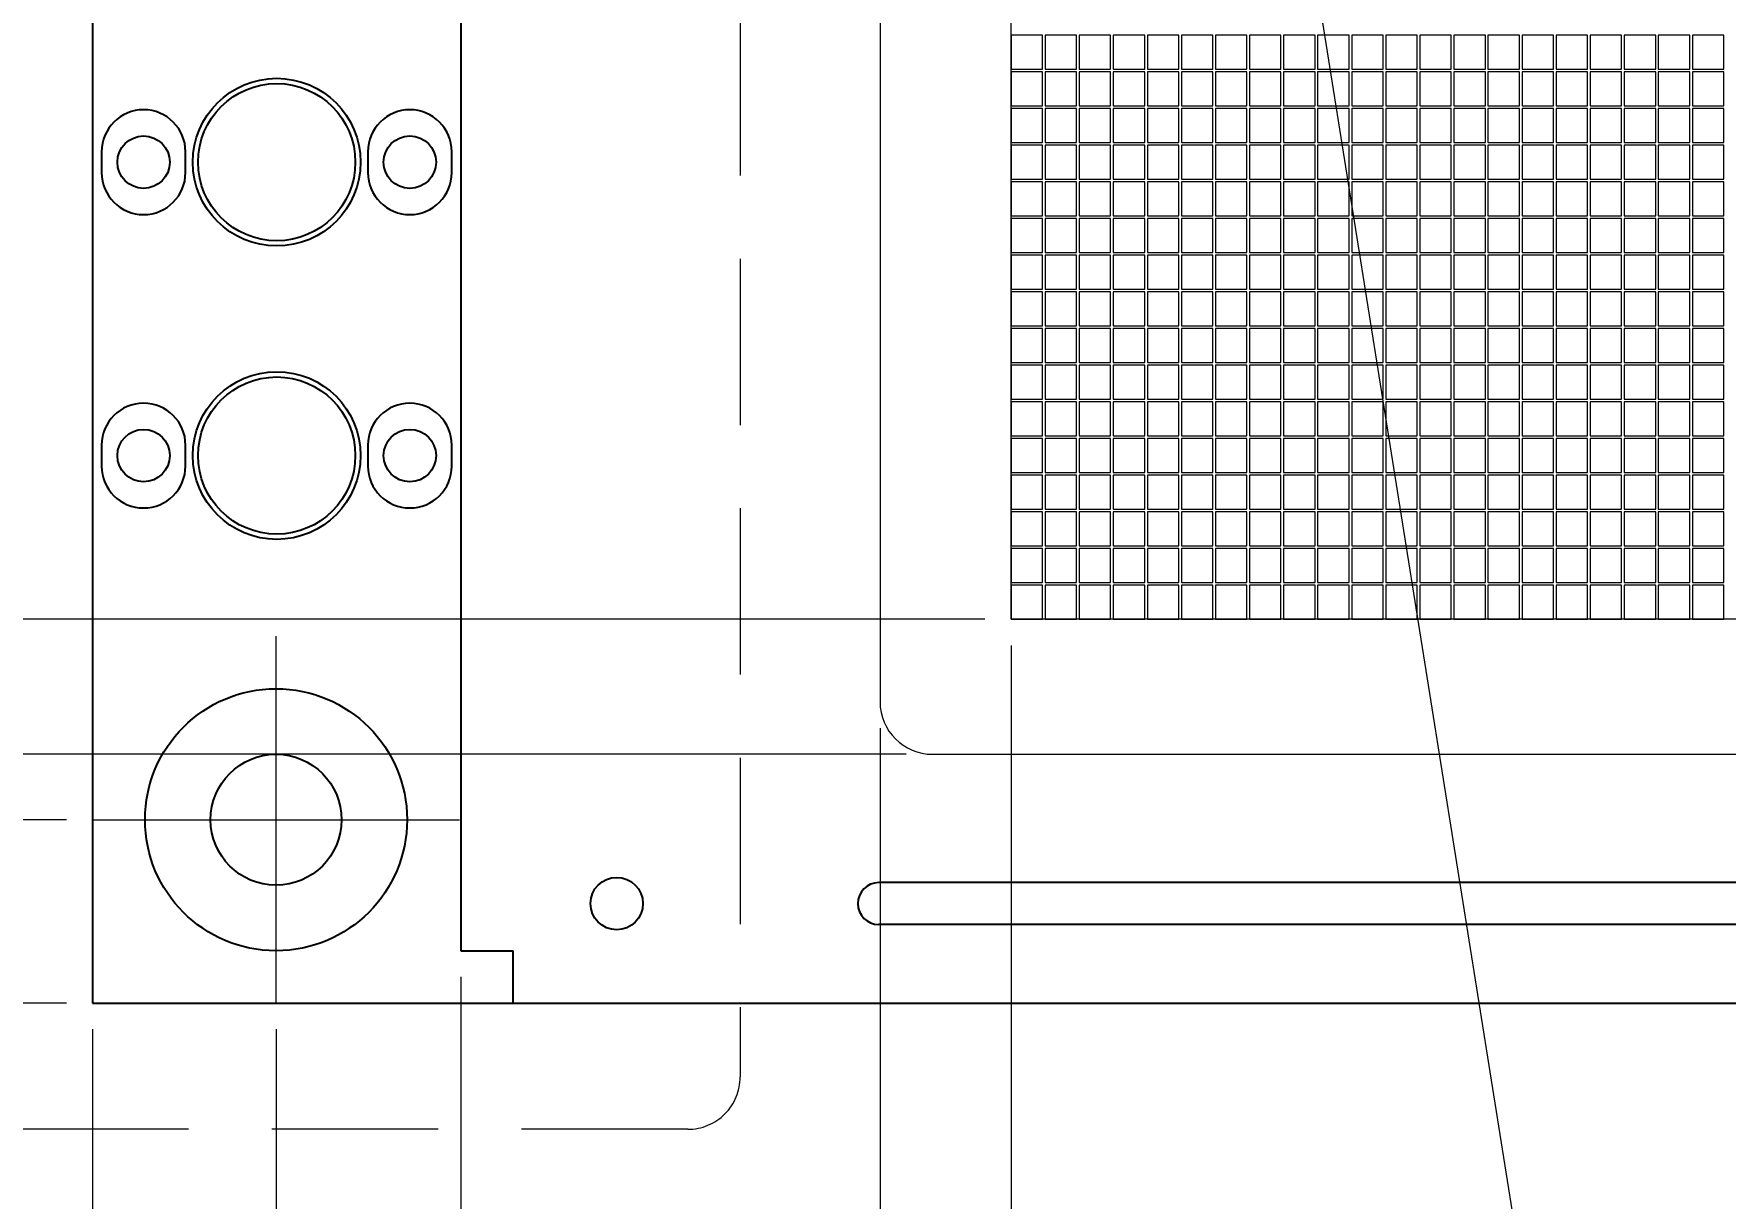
# Model space of a CAD drawing. Extents: x 365 to 1637, y -92 to 444.
# Drawn here: x 751.4 to 783.68, y 1.01 to 23.23 of the extents above; entities that cross this region are included whole.
import ezdxf

# ---------------------------------------------------------------- set-up
doc = ezdxf.new("R2010")
doc.units = 0
doc.linetypes.add('CENTER2', pattern=[28.575, 19.05, -3.175, 3.175, -3.175])
doc.linetypes.add('HIDDEN2', pattern=[4.7625, 3.175, -1.5875])
doc.layers.get('DEFPOINTS').update_dxf_attribs({"color": 252, "linetype": 'CONTINUOUS'})
for name, color, linetype, lineweight in [('-Dim_mm', 5, 'CONTINUOUS', 13), ('-Text', 7, 'CONTINUOUS', 9), ('AA Detail', 6, 'CONTINUOUS', 20), ('ACTIVE_AREA', 6, 'CONTINUOUS', 0), ('BEZEL', 7, 'CONTINUOUS', 18), ('CENTER', 1, 'CENTER2', 9), ('Detail Circle', 132, 'HIDDEN2', 20), ('VIEW_AREA', 44, 'CONTINUOUS', 20)]:
    doc.layers.add(name, color=color, linetype=linetype, lineweight=lineweight)
for name, color, linetype in [('BZL', 7, 'CONTINUOUS'), ('LED', 7, 'CONTINUOUS'), ('PCB', 94, 'CONTINUOUS')]:
    doc.layers.add(name, color=color, linetype=linetype)
doc.styles.add('STYLE1', font='arial.ttf')
doc.dimstyles.new('LO_mm', dxfattribs={"dimtxt": 2.6666, "dimasz": 3, "dimexe": 0.5, "dimexo": 0.5, "dimgap": 0.5, "dimtad": 1, "dimzin": 4, "dimdsep": 46, "dimtxsty": 'STYLE1', "dimcen": -2.5, "dimclrd": 256, "dimclre": 256, "dimclrt": 256, "dimadec": 0, "dimazin": 0, "dimtp": 0.5, "dimtm": 0.5, "dimtfac": 1, "dimtmove": 0, "dimatfit": 1, "dimfxl": 0, "dimtolj": 1, "dimtzin": 0, "dimlwd": -1, "dimlwe": -1, "dimarcsym": 0})

# ---------------------------------------------------------------- blocks, each defined once
blk = doc.blocks.new('*D102')
at = {"layer": '-Dim_mm', "transparency": 16777216}
for p, q in [((769.551, 34.407), (745.36, 34.407)), ((745.86, 31.407), (745.86, 15.057)), ((769.551, 12.057), (745.36, 12.057))]:
    blk.add_line(p, q, dxfattribs=at)
for points in [[(745.36, 31.407), (746.36, 31.407), (745.86, 34.407)], [(745.36, 15.057), (746.36, 15.057), (745.86, 12.057)]]:
    blk.add_solid(points, dxfattribs=at)
at = {"layer": 'DEFPOINTS', "color": 0, "transparency": 16777216}
for p in [(770.051, 34.407), (745.86, 12.057), (770.051, 12.057)]:
    blk.add_point(p, dxfattribs=at)
at = {"layer": '-Dim_mm', "transparency": 16777216, "insert": (743.997, 23.232), "char_height": 2.6666, "attachment_point": 5, "rotation": 90, "style": 'STYLE1'}
blk.add_mtext('\\A1;22.35 AA', dxfattribs=at)
blk = doc.blocks.new('*D103')
at = {"layer": '-Dim_mm', "transparency": 16777216}
for p, q in [((768.051, 36.982), (738.693, 36.982)), ((739.193, 33.982), (739.193, 12.482)), ((768.051, 9.482), (738.693, 9.482))]:
    blk.add_line(p, q, dxfattribs=at)
for points in [[(738.693, 33.982), (739.693, 33.982), (739.193, 36.982)], [(738.693, 12.482), (739.693, 12.482), (739.193, 9.482)]]:
    blk.add_solid(points, dxfattribs=at)
at = {"layer": 'DEFPOINTS', "color": 0, "transparency": 16777216}
for p in [(768.551, 36.982), (739.193, 9.482), (768.551, 9.482)]:
    blk.add_point(p, dxfattribs=at)
at = {"layer": '-Dim_mm', "transparency": 16777216, "insert": (737.332, 23.232), "char_height": 2.6666, "attachment_point": 5, "rotation": 90, "style": 'STYLE1'}
blk.add_mtext('\\A1;27.5 VA', dxfattribs=at)
blk = doc.blocks.new('va')
at = {"layer": 'VIEW_AREA'}
for p, q in [((452.829, 175.903), (452.829, 150.403)), ((453.829, 149.403), (534.779, 149.403))]:
    blk.add_line(p, q, dxfattribs=at)
blk.add_arc((453.829, 150.403), 1, 180, 270, dxfattribs=at)
blk = doc.blocks.new('bezel')
at = {"layer": 'BZL'}
for p, q in [((444.829, 180.653), (444.829, 145.653)), ((535.804, 146.953), (452.804, 146.953)), ((535.804, 146.153), (452.804, 146.153)), ((444.829, 145.653), (445.829, 145.653)), ((445.829, 144.653), (445.829, 145.653)), ((445.829, 144.653), (542.779, 144.653))]:
    blk.add_line(p, q, dxfattribs=at)
blk.add_circle((447.804, 146.553), 0.5, dxfattribs=at)
blk.add_arc((452.804, 146.553), 0.4, 90, 270, dxfattribs=at)
blk = doc.blocks.new('*D104')
at = {"layer": '-Dim_mm', "transparency": 16777216}
for p, q in [((752.026, 38.232), (732.027, 38.232)), ((732.527, 11.232), (732.527, 35.232)), ((752.026, 8.232), (732.027, 8.232))]:
    blk.add_line(p, q, dxfattribs=at)
for points in [[(732.027, 35.232), (733.027, 35.232), (732.527, 38.232)], [(732.027, 11.232), (733.027, 11.232), (732.527, 8.232)]]:
    blk.add_solid(points, dxfattribs=at)
at = {"layer": 'DEFPOINTS', "color": 0, "transparency": 16777216}
for p in [(732.527, 38.232), (752.526, 38.232), (752.526, 8.232)]:
    blk.add_point(p, dxfattribs=at)
at = {"layer": '-Dim_mm', "transparency": 16777216, "insert": (730.647, 23.232), "char_height": 2.6666, "attachment_point": 5, "rotation": 90, "style": 'STYLE1'}
blk.add_mtext('\\A1;30.0 PCB M.H.', dxfattribs=at)
blk = doc.blocks.new('*D105')
at = {"layer": '-Dim_mm', "transparency": 16777216}
for p, q in [((752.026, 41.732), (725.36, 41.732)), ((725.86, 38.732), (725.86, 7.732)), ((752.026, 4.732), (725.36, 4.732))]:
    blk.add_line(p, q, dxfattribs=at)
for points in [[(725.36, 38.732), (726.36, 38.732), (725.86, 41.732)], [(725.36, 7.732), (726.36, 7.732), (725.86, 4.732)]]:
    blk.add_solid(points, dxfattribs=at)
at = {"layer": 'DEFPOINTS', "color": 0, "transparency": 16777216}
for p in [(752.526, 41.732), (725.86, 4.732), (752.526, 4.732)]:
    blk.add_point(p, dxfattribs=at)
at = {"layer": '-Dim_mm', "transparency": 16777216, "insert": (723.611, 23.232), "char_height": 2.6666, "attachment_point": 5, "rotation": 90, "style": 'STYLE1'}
blk.add_mtext('\\A1;37.0 Overall (Bezel / PCB)', dxfattribs=at)
blk = doc.blocks.new('*D116')
at = {"layer": '-Dim_mm', "transparency": 16777216}
for p, q in [((752.526, 4.232), (752.526, -2.435)), ((756.026, 4.232), (756.026, -2.435)), ((749.526, -1.935), (740.653, -1.935)), ((756.026, -1.935), (752.526, -1.935)), ((759.026, -1.935), (762.026, -1.935))]:
    blk.add_line(p, q, dxfattribs=at)
for points in [[(749.526, -1.435), (749.526, -2.435), (752.526, -1.935)], [(759.026, -1.435), (759.026, -2.435), (756.026, -1.935)]]:
    blk.add_solid(points, dxfattribs=at)
at = {"layer": 'DEFPOINTS', "color": 0, "transparency": 16777216}
for p in [(752.526, 4.732), (756.026, 4.732), (752.526, -1.935)]:
    blk.add_point(p, dxfattribs=at)
at = {"layer": '-Dim_mm', "transparency": 16777216, "insert": (743.59, -0.073), "char_height": 2.6666, "attachment_point": 5, "style": 'STYLE1'}
blk.add_mtext('\\A1;3.5', dxfattribs=at)
blk = doc.blocks.new('*D117')
at = {"layer": '-Dim_mm', "transparency": 16777216}
for p, q in [((759.551, 5.232), (759.551, -9.102)), ((752.526, 4.232), (752.526, -9.102)), ((756.551, -8.602), (755.526, -8.602))]:
    blk.add_line(p, q, dxfattribs=at)
for points in [[(755.526, -8.102), (755.526, -9.102), (752.526, -8.602)], [(756.551, -8.102), (756.551, -9.102), (759.551, -8.602)]]:
    blk.add_solid(points, dxfattribs=at)
at = {"layer": 'DEFPOINTS', "color": 0, "transparency": 16777216}
for p in [(759.551, 5.732), (752.526, 4.732), (752.526, -8.602)]:
    blk.add_point(p, dxfattribs=at)
at = {"layer": '-Dim_mm', "transparency": 16777216, "insert": (756.039, -6.74), "char_height": 2.6666, "attachment_point": 5, "style": 'STYLE1'}
blk.add_mtext('\\A1;7.0', dxfattribs=at)
blk = doc.blocks.new('*D118')
at = {"layer": '-Dim_mm', "transparency": 16777216}
for p, q in [((767.551, 9.982), (767.551, -15.768)), ((752.526, 4.232), (752.526, -15.768)), ((749.526, -15.268), (737.82, -15.268)), ((767.551, -15.268), (752.526, -15.268)), ((770.551, -15.268), (773.551, -15.268))]:
    blk.add_line(p, q, dxfattribs=at)
for points in [[(749.526, -14.768), (749.526, -15.768), (752.526, -15.268)], [(770.551, -14.768), (770.551, -15.768), (767.551, -15.268)]]:
    blk.add_solid(points, dxfattribs=at)
at = {"layer": 'DEFPOINTS', "color": 0, "transparency": 16777216}
for p in [(767.551, 10.482), (752.526, 4.732), (752.526, -15.268)]:
    blk.add_point(p, dxfattribs=at)
at = {"layer": '-Dim_mm', "transparency": 16777216, "insert": (741.653, -13.407), "char_height": 2.6666, "attachment_point": 5, "style": 'STYLE1'}
blk.add_mtext('\\A1;15.0', dxfattribs=at)
blk = doc.blocks.new('*D119')
at = {"layer": '-Dim_mm', "transparency": 16777216}
for p, q in [((770.051, 11.557), (770.051, -22.435)), ((752.526, 4.232), (752.526, -22.435)), ((749.526, -21.935), (737.805, -21.935)), ((770.051, -21.935), (752.526, -21.935)), ((773.051, -21.935), (776.051, -21.935))]:
    blk.add_line(p, q, dxfattribs=at)
for points in [[(749.526, -21.435), (749.526, -22.435), (752.526, -21.935)], [(773.051, -21.435), (773.051, -22.435), (770.051, -21.935)]]:
    blk.add_solid(points, dxfattribs=at)
at = {"layer": 'DEFPOINTS', "color": 0, "transparency": 16777216}
for p in [(770.051, 12.057), (752.526, 4.732), (752.526, -21.935)]:
    blk.add_point(p, dxfattribs=at)
at = {"layer": '-Dim_mm', "transparency": 16777216, "insert": (741.653, -20.073), "char_height": 2.6666, "attachment_point": 5, "style": 'STYLE1'}
blk.add_mtext('\\A1;17.5', dxfattribs=at)

msp = doc.modelspace()

# ---------------------------------------------------------------- linework, layer by layer
at = {"layer": 'AA Detail'}
msp.add_lwpolyline([(770.051, 34.407), (848.001, 34.407), (848.001, 12.057), (770.051, 12.057)], close=True, dxfattribs=at)
at = {"layer": 'ACTIVE_AREA'}
for points in [[(770.651, 23.207), (770.051, 23.207), (770.051, 22.557), (770.651, 22.557)], [(771.301, 23.207), (770.701, 23.207), (770.701, 22.557), (771.301, 22.557)], [(771.951, 23.207), (771.351, 23.207), (771.351, 22.557), (771.951, 22.557)], [(772.601, 23.207), (772.001, 23.207), (772.001, 22.557), (772.601, 22.557)], [(773.251, 23.207), (772.651, 23.207), (772.651, 22.557), (773.251, 22.557)], [(773.901, 23.207), (773.301, 23.207), (773.301, 22.557), (773.901, 22.557)], [(774.551, 23.207), (773.951, 23.207), (773.951, 22.557), (774.551, 22.557)], [(775.201, 23.207), (774.601, 23.207), (774.601, 22.557), (775.201, 22.557)], [(775.851, 23.207), (775.251, 23.207), (775.251, 22.557), (775.851, 22.557)], [(776.501, 23.207), (775.901, 23.207), (775.901, 22.557), (776.501, 22.557)], [(777.151, 23.207), (776.551, 23.207), (776.551, 22.557), (777.151, 22.557)], [(777.801, 23.207), (777.201, 23.207), (777.201, 22.557), (777.801, 22.557)], [(778.451, 23.207), (777.851, 23.207), (777.851, 22.557), (778.451, 22.557)], [(779.101, 23.207), (778.501, 23.207), (778.501, 22.557), (779.101, 22.557)], [(779.751, 23.207), (779.151, 23.207), (779.151, 22.557), (779.751, 22.557)], [(780.401, 23.207), (779.801, 23.207), (779.801, 22.557), (780.401, 22.557)], [(781.051, 23.207), (780.451, 23.207), (780.451, 22.557), (781.051, 22.557)], [(781.701, 23.207), (781.101, 23.207), (781.101, 22.557), (781.701, 22.557)], [(782.351, 23.207), (781.751, 23.207), (781.751, 22.557), (782.351, 22.557)], [(783.001, 23.207), (782.401, 23.207), (782.401, 22.557), (783.001, 22.557)], [(783.651, 23.207), (783.051, 23.207), (783.051, 22.557), (783.651, 22.557)], [(770.651, 22.507), (770.051, 22.507), (770.051, 21.857), (770.651, 21.857)], [(771.301, 22.507), (770.701, 22.507), (770.701, 21.857), (771.301, 21.857)], [(771.951, 22.507), (771.351, 22.507), (771.351, 21.857), (771.951, 21.857)], [(772.601, 22.507), (772.001, 22.507), (772.001, 21.857), (772.601, 21.857)], [(773.251, 22.507), (772.651, 22.507), (772.651, 21.857), (773.251, 21.857)], [(773.901, 22.507), (773.301, 22.507), (773.301, 21.857), (773.901, 21.857)], [(774.551, 22.507), (773.951, 22.507), (773.951, 21.857), (774.551, 21.857)], [(775.201, 22.507), (774.601, 22.507), (774.601, 21.857), (775.201, 21.857)], [(775.851, 22.507), (775.251, 22.507), (775.251, 21.857), (775.851, 21.857)], [(776.501, 22.507), (775.901, 22.507), (775.901, 21.857), (776.501, 21.857)], [(777.151, 22.507), (776.551, 22.507), (776.551, 21.857), (777.151, 21.857)], [(777.801, 22.507), (777.201, 22.507), (777.201, 21.857), (777.801, 21.857)], [(778.451, 22.507), (777.851, 22.507), (777.851, 21.857), (778.451, 21.857)], [(779.101, 22.507), (778.501, 22.507), (778.501, 21.857), (779.101, 21.857)], [(779.751, 22.507), (779.151, 22.507), (779.151, 21.857), (779.751, 21.857)], [(780.401, 22.507), (779.801, 22.507), (779.801, 21.857), (780.401, 21.857)], [(781.051, 22.507), (780.451, 22.507), (780.451, 21.857), (781.051, 21.857)], [(781.701, 22.507), (781.101, 22.507), (781.101, 21.857), (781.701, 21.857)], [(782.351, 22.507), (781.751, 22.507), (781.751, 21.857), (782.351, 21.857)], [(783.001, 22.507), (782.401, 22.507), (782.401, 21.857), (783.001, 21.857)], [(783.651, 22.507), (783.051, 22.507), (783.051, 21.857), (783.651, 21.857)], [(770.651, 21.807), (770.051, 21.807), (770.051, 21.157), (770.651, 21.157)], [(771.301, 21.807), (770.701, 21.807), (770.701, 21.157), (771.301, 21.157)], [(771.951, 21.807), (771.351, 21.807), (771.351, 21.157), (771.951, 21.157)], [(772.601, 21.807), (772.001, 21.807), (772.001, 21.157), (772.601, 21.157)], [(773.251, 21.807), (772.651, 21.807), (772.651, 21.157), (773.251, 21.157)], [(773.901, 21.807), (773.301, 21.807), (773.301, 21.157), (773.901, 21.157)], [(774.551, 21.807), (773.951, 21.807), (773.951, 21.157), (774.551, 21.157)], [(775.201, 21.807), (774.601, 21.807), (774.601, 21.157), (775.201, 21.157)], [(775.851, 21.807), (775.251, 21.807), (775.251, 21.157), (775.851, 21.157)], [(776.501, 21.807), (775.901, 21.807), (775.901, 21.157), (776.501, 21.157)], [(777.151, 21.807), (776.551, 21.807), (776.551, 21.157), (777.151, 21.157)], [(777.801, 21.807), (777.201, 21.807), (777.201, 21.157), (777.801, 21.157)], [(778.451, 21.807), (777.851, 21.807), (777.851, 21.157), (778.451, 21.157)], [(779.101, 21.807), (778.501, 21.807), (778.501, 21.157), (779.101, 21.157)], [(779.751, 21.807), (779.151, 21.807), (779.151, 21.157), (779.751, 21.157)], [(780.401, 21.807), (779.801, 21.807), (779.801, 21.157), (780.401, 21.157)], [(781.051, 21.807), (780.451, 21.807), (780.451, 21.157), (781.051, 21.157)], [(781.701, 21.807), (781.101, 21.807), (781.101, 21.157), (781.701, 21.157)], [(782.351, 21.807), (781.751, 21.807), (781.751, 21.157), (782.351, 21.157)], [(783.001, 21.807), (782.401, 21.807), (782.401, 21.157), (783.001, 21.157)], [(783.651, 21.807), (783.051, 21.807), (783.051, 21.157), (783.651, 21.157)], [(770.651, 21.107), (770.051, 21.107), (770.051, 20.457), (770.651, 20.457)], [(771.301, 21.107), (770.701, 21.107), (770.701, 20.457), (771.301, 20.457)], [(771.951, 21.107), (771.351, 21.107), (771.351, 20.457), (771.951, 20.457)], [(772.601, 21.107), (772.001, 21.107), (772.001, 20.457), (772.601, 20.457)], [(773.251, 21.107), (772.651, 21.107), (772.651, 20.457), (773.251, 20.457)], [(773.901, 21.107), (773.301, 21.107), (773.301, 20.457), (773.901, 20.457)], [(774.551, 21.107), (773.951, 21.107), (773.951, 20.457), (774.551, 20.457)], [(775.201, 21.107), (774.601, 21.107), (774.601, 20.457), (775.201, 20.457)], [(775.851, 21.107), (775.251, 21.107), (775.251, 20.457), (775.851, 20.457)], [(776.501, 21.107), (775.901, 21.107), (775.901, 20.457), (776.501, 20.457)], [(777.151, 21.107), (776.551, 21.107), (776.551, 20.457), (777.151, 20.457)], [(777.801, 21.107), (777.201, 21.107), (777.201, 20.457), (777.801, 20.457)], [(778.451, 21.107), (777.851, 21.107), (777.851, 20.457), (778.451, 20.457)], [(779.101, 21.107), (778.501, 21.107), (778.501, 20.457), (779.101, 20.457)], [(779.751, 21.107), (779.151, 21.107), (779.151, 20.457), (779.751, 20.457)], [(780.401, 21.107), (779.801, 21.107), (779.801, 20.457), (780.401, 20.457)], [(781.051, 21.107), (780.451, 21.107), (780.451, 20.457), (781.051, 20.457)], [(781.701, 21.107), (781.101, 21.107), (781.101, 20.457), (781.701, 20.457)], [(782.351, 21.107), (781.751, 21.107), (781.751, 20.457), (782.351, 20.457)], [(783.001, 21.107), (782.401, 21.107), (782.401, 20.457), (783.001, 20.457)], [(783.651, 21.107), (783.051, 21.107), (783.051, 20.457), (783.651, 20.457)], [(770.651, 20.407), (770.051, 20.407), (770.051, 19.757), (770.651, 19.757)], [(771.301, 20.407), (770.701, 20.407), (770.701, 19.757), (771.301, 19.757)], [(771.951, 20.407), (771.351, 20.407), (771.351, 19.757), (771.951, 19.757)], [(772.601, 20.407), (772.001, 20.407), (772.001, 19.757), (772.601, 19.757)], [(773.251, 20.407), (772.651, 20.407), (772.651, 19.757), (773.251, 19.757)], [(773.901, 20.407), (773.301, 20.407), (773.301, 19.757), (773.901, 19.757)], [(774.551, 20.407), (773.951, 20.407), (773.951, 19.757), (774.551, 19.757)], [(775.201, 20.407), (774.601, 20.407), (774.601, 19.757), (775.201, 19.757)], [(775.851, 20.407), (775.251, 20.407), (775.251, 19.757), (775.851, 19.757)], [(776.501, 20.407), (775.901, 20.407), (775.901, 19.757), (776.501, 19.757)], [(777.151, 20.407), (776.551, 20.407), (776.551, 19.757), (777.151, 19.757)], [(777.801, 20.407), (777.201, 20.407), (777.201, 19.757), (777.801, 19.757)], [(778.451, 20.407), (777.851, 20.407), (777.851, 19.757), (778.451, 19.757)], [(779.101, 20.407), (778.501, 20.407), (778.501, 19.757), (779.101, 19.757)], [(779.751, 20.407), (779.151, 20.407), (779.151, 19.757), (779.751, 19.757)], [(780.401, 20.407), (779.801, 20.407), (779.801, 19.757), (780.401, 19.757)], [(781.051, 20.407), (780.451, 20.407), (780.451, 19.757), (781.051, 19.757)], [(781.701, 20.407), (781.101, 20.407), (781.101, 19.757), (781.701, 19.757)], [(782.351, 20.407), (781.751, 20.407), (781.751, 19.757), (782.351, 19.757)], [(783.001, 20.407), (782.401, 20.407), (782.401, 19.757), (783.001, 19.757)], [(783.651, 20.407), (783.051, 20.407), (783.051, 19.757), (783.651, 19.757)], [(770.651, 19.707), (770.051, 19.707), (770.051, 19.057), (770.651, 19.057)], [(771.301, 19.707), (770.701, 19.707), (770.701, 19.057), (771.301, 19.057)], [(771.951, 19.707), (771.351, 19.707), (771.351, 19.057), (771.951, 19.057)], [(772.601, 19.707), (772.001, 19.707), (772.001, 19.057), (772.601, 19.057)], [(773.251, 19.707), (772.651, 19.707), (772.651, 19.057), (773.251, 19.057)], [(773.901, 19.707), (773.301, 19.707), (773.301, 19.057), (773.901, 19.057)], [(774.551, 19.707), (773.951, 19.707), (773.951, 19.057), (774.551, 19.057)], [(775.201, 19.707), (774.601, 19.707), (774.601, 19.057), (775.201, 19.057)], [(775.851, 19.707), (775.251, 19.707), (775.251, 19.057), (775.851, 19.057)], [(776.501, 19.707), (775.901, 19.707), (775.901, 19.057), (776.501, 19.057)], [(777.151, 19.707), (776.551, 19.707), (776.551, 19.057), (777.151, 19.057)], [(777.801, 19.707), (777.201, 19.707), (777.201, 19.057), (777.801, 19.057)], [(778.451, 19.707), (777.851, 19.707), (777.851, 19.057), (778.451, 19.057)], [(779.101, 19.707), (778.501, 19.707), (778.501, 19.057), (779.101, 19.057)], [(779.751, 19.707), (779.151, 19.707), (779.151, 19.057), (779.751, 19.057)], [(780.401, 19.707), (779.801, 19.707), (779.801, 19.057), (780.401, 19.057)], [(781.051, 19.707), (780.451, 19.707), (780.451, 19.057), (781.051, 19.057)], [(781.701, 19.707), (781.101, 19.707), (781.101, 19.057), (781.701, 19.057)], [(782.351, 19.707), (781.751, 19.707), (781.751, 19.057), (782.351, 19.057)], [(783.001, 19.707), (782.401, 19.707), (782.401, 19.057), (783.001, 19.057)], [(783.651, 19.707), (783.051, 19.707), (783.051, 19.057), (783.651, 19.057)], [(770.651, 19.007), (770.051, 19.007), (770.051, 18.357), (770.651, 18.357)], [(771.301, 19.007), (770.701, 19.007), (770.701, 18.357), (771.301, 18.357)], [(771.951, 19.007), (771.351, 19.007), (771.351, 18.357), (771.951, 18.357)], [(772.601, 19.007), (772.001, 19.007), (772.001, 18.357), (772.601, 18.357)], [(773.251, 19.007), (772.651, 19.007), (772.651, 18.357), (773.251, 18.357)], [(773.901, 19.007), (773.301, 19.007), (773.301, 18.357), (773.901, 18.357)], [(774.551, 19.007), (773.951, 19.007), (773.951, 18.357), (774.551, 18.357)], [(775.201, 19.007), (774.601, 19.007), (774.601, 18.357), (775.201, 18.357)], [(775.851, 19.007), (775.251, 19.007), (775.251, 18.357), (775.851, 18.357)], [(776.501, 19.007), (775.901, 19.007), (775.901, 18.357), (776.501, 18.357)], [(777.151, 19.007), (776.551, 19.007), (776.551, 18.357), (777.151, 18.357)], [(777.801, 19.007), (777.201, 19.007), (777.201, 18.357), (777.801, 18.357)], [(778.451, 19.007), (777.851, 19.007), (777.851, 18.357), (778.451, 18.357)], [(779.101, 19.007), (778.501, 19.007), (778.501, 18.357), (779.101, 18.357)], [(779.751, 19.007), (779.151, 19.007), (779.151, 18.357), (779.751, 18.357)], [(780.401, 19.007), (779.801, 19.007), (779.801, 18.357), (780.401, 18.357)], [(781.051, 19.007), (780.451, 19.007), (780.451, 18.357), (781.051, 18.357)], [(781.701, 19.007), (781.101, 19.007), (781.101, 18.357), (781.701, 18.357)], [(782.351, 19.007), (781.751, 19.007), (781.751, 18.357), (782.351, 18.357)], [(783.001, 19.007), (782.401, 19.007), (782.401, 18.357), (783.001, 18.357)], [(783.651, 19.007), (783.051, 19.007), (783.051, 18.357), (783.651, 18.357)], [(770.651, 18.307), (770.051, 18.307), (770.051, 17.657), (770.651, 17.657)], [(771.301, 18.307), (770.701, 18.307), (770.701, 17.657), (771.301, 17.657)], [(771.951, 18.307), (771.351, 18.307), (771.351, 17.657), (771.951, 17.657)], [(772.601, 18.307), (772.001, 18.307), (772.001, 17.657), (772.601, 17.657)], [(773.251, 18.307), (772.651, 18.307), (772.651, 17.657), (773.251, 17.657)], [(773.901, 18.307), (773.301, 18.307), (773.301, 17.657), (773.901, 17.657)], [(774.551, 18.307), (773.951, 18.307), (773.951, 17.657), (774.551, 17.657)], [(775.201, 18.307), (774.601, 18.307), (774.601, 17.657), (775.201, 17.657)], [(775.851, 18.307), (775.251, 18.307), (775.251, 17.657), (775.851, 17.657)], [(776.501, 18.307), (775.901, 18.307), (775.901, 17.657), (776.501, 17.657)], [(777.151, 18.307), (776.551, 18.307), (776.551, 17.657), (777.151, 17.657)], [(777.801, 18.307), (777.201, 18.307), (777.201, 17.657), (777.801, 17.657)], [(778.451, 18.307), (777.851, 18.307), (777.851, 17.657), (778.451, 17.657)], [(779.101, 18.307), (778.501, 18.307), (778.501, 17.657), (779.101, 17.657)], [(779.751, 18.307), (779.151, 18.307), (779.151, 17.657), (779.751, 17.657)], [(780.401, 18.307), (779.801, 18.307), (779.801, 17.657), (780.401, 17.657)], [(781.051, 18.307), (780.451, 18.307), (780.451, 17.657), (781.051, 17.657)], [(781.701, 18.307), (781.101, 18.307), (781.101, 17.657), (781.701, 17.657)], [(782.351, 18.307), (781.751, 18.307), (781.751, 17.657), (782.351, 17.657)], [(783.001, 18.307), (782.401, 18.307), (782.401, 17.657), (783.001, 17.657)], [(783.651, 18.307), (783.051, 18.307), (783.051, 17.657), (783.651, 17.657)], [(770.651, 17.607), (770.051, 17.607), (770.051, 16.957), (770.651, 16.957)], [(771.301, 17.607), (770.701, 17.607), (770.701, 16.957), (771.301, 16.957)], [(771.951, 17.607), (771.351, 17.607), (771.351, 16.957), (771.951, 16.957)], [(772.601, 17.607), (772.001, 17.607), (772.001, 16.957), (772.601, 16.957)], [(773.251, 17.607), (772.651, 17.607), (772.651, 16.957), (773.251, 16.957)], [(773.901, 17.607), (773.301, 17.607), (773.301, 16.957), (773.901, 16.957)], [(774.551, 17.607), (773.951, 17.607), (773.951, 16.957), (774.551, 16.957)], [(775.201, 17.607), (774.601, 17.607), (774.601, 16.957), (775.201, 16.957)], [(775.851, 17.607), (775.251, 17.607), (775.251, 16.957), (775.851, 16.957)], [(776.501, 17.607), (775.901, 17.607), (775.901, 16.957), (776.501, 16.957)], [(777.151, 17.607), (776.551, 17.607), (776.551, 16.957), (777.151, 16.957)], [(777.801, 17.607), (777.201, 17.607), (777.201, 16.957), (777.801, 16.957)], [(778.451, 17.607), (777.851, 17.607), (777.851, 16.957), (778.451, 16.957)], [(779.101, 17.607), (778.501, 17.607), (778.501, 16.957), (779.101, 16.957)], [(779.751, 17.607), (779.151, 17.607), (779.151, 16.957), (779.751, 16.957)], [(780.401, 17.607), (779.801, 17.607), (779.801, 16.957), (780.401, 16.957)], [(781.051, 17.607), (780.451, 17.607), (780.451, 16.957), (781.051, 16.957)], [(781.701, 17.607), (781.101, 17.607), (781.101, 16.957), (781.701, 16.957)], [(782.351, 17.607), (781.751, 17.607), (781.751, 16.957), (782.351, 16.957)], [(783.001, 17.607), (782.401, 17.607), (782.401, 16.957), (783.001, 16.957)], [(783.651, 17.607), (783.051, 17.607), (783.051, 16.957), (783.651, 16.957)], [(770.651, 16.907), (770.051, 16.907), (770.051, 16.257), (770.651, 16.257)], [(771.301, 16.907), (770.701, 16.907), (770.701, 16.257), (771.301, 16.257)], [(771.951, 16.907), (771.351, 16.907), (771.351, 16.257), (771.951, 16.257)], [(772.601, 16.907), (772.001, 16.907), (772.001, 16.257), (772.601, 16.257)], [(773.251, 16.907), (772.651, 16.907), (772.651, 16.257), (773.251, 16.257)], [(773.901, 16.907), (773.301, 16.907), (773.301, 16.257), (773.901, 16.257)], [(774.551, 16.907), (773.951, 16.907), (773.951, 16.257), (774.551, 16.257)], [(775.201, 16.907), (774.601, 16.907), (774.601, 16.257), (775.201, 16.257)], [(775.851, 16.907), (775.251, 16.907), (775.251, 16.257), (775.851, 16.257)], [(776.501, 16.907), (775.901, 16.907), (775.901, 16.257), (776.501, 16.257)], [(777.151, 16.907), (776.551, 16.907), (776.551, 16.257), (777.151, 16.257)], [(777.801, 16.907), (777.201, 16.907), (777.201, 16.257), (777.801, 16.257)], [(778.451, 16.907), (777.851, 16.907), (777.851, 16.257), (778.451, 16.257)], [(779.101, 16.907), (778.501, 16.907), (778.501, 16.257), (779.101, 16.257)], [(779.751, 16.907), (779.151, 16.907), (779.151, 16.257), (779.751, 16.257)], [(780.401, 16.907), (779.801, 16.907), (779.801, 16.257), (780.401, 16.257)], [(781.051, 16.907), (780.451, 16.907), (780.451, 16.257), (781.051, 16.257)], [(781.701, 16.907), (781.101, 16.907), (781.101, 16.257), (781.701, 16.257)], [(782.351, 16.907), (781.751, 16.907), (781.751, 16.257), (782.351, 16.257)], [(783.001, 16.907), (782.401, 16.907), (782.401, 16.257), (783.001, 16.257)], [(783.651, 16.907), (783.051, 16.907), (783.051, 16.257), (783.651, 16.257)], [(770.651, 16.207), (770.051, 16.207), (770.051, 15.557), (770.651, 15.557)], [(771.301, 16.207), (770.701, 16.207), (770.701, 15.557), (771.301, 15.557)], [(771.951, 16.207), (771.351, 16.207), (771.351, 15.557), (771.951, 15.557)], [(772.601, 16.207), (772.001, 16.207), (772.001, 15.557), (772.601, 15.557)], [(773.251, 16.207), (772.651, 16.207), (772.651, 15.557), (773.251, 15.557)], [(773.901, 16.207), (773.301, 16.207), (773.301, 15.557), (773.901, 15.557)], [(774.551, 16.207), (773.951, 16.207), (773.951, 15.557), (774.551, 15.557)], [(775.201, 16.207), (774.601, 16.207), (774.601, 15.557), (775.201, 15.557)], [(775.851, 16.207), (775.251, 16.207), (775.251, 15.557), (775.851, 15.557)], [(776.501, 16.207), (775.901, 16.207), (775.901, 15.557), (776.501, 15.557)], [(777.151, 16.207), (776.551, 16.207), (776.551, 15.557), (777.151, 15.557)], [(777.801, 16.207), (777.201, 16.207), (777.201, 15.557), (777.801, 15.557)], [(778.451, 16.207), (777.851, 16.207), (777.851, 15.557), (778.451, 15.557)], [(779.101, 16.207), (778.501, 16.207), (778.501, 15.557), (779.101, 15.557)], [(779.751, 16.207), (779.151, 16.207), (779.151, 15.557), (779.751, 15.557)], [(780.401, 16.207), (779.801, 16.207), (779.801, 15.557), (780.401, 15.557)], [(781.051, 16.207), (780.451, 16.207), (780.451, 15.557), (781.051, 15.557)], [(781.701, 16.207), (781.101, 16.207), (781.101, 15.557), (781.701, 15.557)], [(782.351, 16.207), (781.751, 16.207), (781.751, 15.557), (782.351, 15.557)], [(783.001, 16.207), (782.401, 16.207), (782.401, 15.557), (783.001, 15.557)], [(783.651, 16.207), (783.051, 16.207), (783.051, 15.557), (783.651, 15.557)], [(770.651, 15.507), (770.051, 15.507), (770.051, 14.857), (770.651, 14.857)], [(771.301, 15.507), (770.701, 15.507), (770.701, 14.857), (771.301, 14.857)], [(771.951, 15.507), (771.351, 15.507), (771.351, 14.857), (771.951, 14.857)], [(772.601, 15.507), (772.001, 15.507), (772.001, 14.857), (772.601, 14.857)], [(773.251, 15.507), (772.651, 15.507), (772.651, 14.857), (773.251, 14.857)], [(773.901, 15.507), (773.301, 15.507), (773.301, 14.857), (773.901, 14.857)], [(774.551, 15.507), (773.951, 15.507), (773.951, 14.857), (774.551, 14.857)], [(775.201, 15.507), (774.601, 15.507), (774.601, 14.857), (775.201, 14.857)], [(775.851, 15.507), (775.251, 15.507), (775.251, 14.857), (775.851, 14.857)], [(776.501, 15.507), (775.901, 15.507), (775.901, 14.857), (776.501, 14.857)], [(777.151, 15.507), (776.551, 15.507), (776.551, 14.857), (777.151, 14.857)], [(777.801, 15.507), (777.201, 15.507), (777.201, 14.857), (777.801, 14.857)], [(778.451, 15.507), (777.851, 15.507), (777.851, 14.857), (778.451, 14.857)], [(779.101, 15.507), (778.501, 15.507), (778.501, 14.857), (779.101, 14.857)], [(779.751, 15.507), (779.151, 15.507), (779.151, 14.857), (779.751, 14.857)], [(780.401, 15.507), (779.801, 15.507), (779.801, 14.857), (780.401, 14.857)], [(781.051, 15.507), (780.451, 15.507), (780.451, 14.857), (781.051, 14.857)], [(781.701, 15.507), (781.101, 15.507), (781.101, 14.857), (781.701, 14.857)], [(782.351, 15.507), (781.751, 15.507), (781.751, 14.857), (782.351, 14.857)], [(783.001, 15.507), (782.401, 15.507), (782.401, 14.857), (783.001, 14.857)], [(783.651, 15.507), (783.051, 15.507), (783.051, 14.857), (783.651, 14.857)], [(770.651, 14.807), (770.051, 14.807), (770.051, 14.157), (770.651, 14.157)], [(771.301, 14.807), (770.701, 14.807), (770.701, 14.157), (771.301, 14.157)], [(771.951, 14.807), (771.351, 14.807), (771.351, 14.157), (771.951, 14.157)], [(772.601, 14.807), (772.001, 14.807), (772.001, 14.157), (772.601, 14.157)], [(773.251, 14.807), (772.651, 14.807), (772.651, 14.157), (773.251, 14.157)], [(773.901, 14.807), (773.301, 14.807), (773.301, 14.157), (773.901, 14.157)], [(774.551, 14.807), (773.951, 14.807), (773.951, 14.157), (774.551, 14.157)], [(775.201, 14.807), (774.601, 14.807), (774.601, 14.157), (775.201, 14.157)], [(775.851, 14.807), (775.251, 14.807), (775.251, 14.157), (775.851, 14.157)], [(776.501, 14.807), (775.901, 14.807), (775.901, 14.157), (776.501, 14.157)], [(777.151, 14.807), (776.551, 14.807), (776.551, 14.157), (777.151, 14.157)], [(777.801, 14.807), (777.201, 14.807), (777.201, 14.157), (777.801, 14.157)], [(778.451, 14.807), (777.851, 14.807), (777.851, 14.157), (778.451, 14.157)], [(779.101, 14.807), (778.501, 14.807), (778.501, 14.157), (779.101, 14.157)], [(779.751, 14.807), (779.151, 14.807), (779.151, 14.157), (779.751, 14.157)], [(780.401, 14.807), (779.801, 14.807), (779.801, 14.157), (780.401, 14.157)], [(781.051, 14.807), (780.451, 14.807), (780.451, 14.157), (781.051, 14.157)], [(781.701, 14.807), (781.101, 14.807), (781.101, 14.157), (781.701, 14.157)], [(782.351, 14.807), (781.751, 14.807), (781.751, 14.157), (782.351, 14.157)], [(783.001, 14.807), (782.401, 14.807), (782.401, 14.157), (783.001, 14.157)], [(783.651, 14.807), (783.051, 14.807), (783.051, 14.157), (783.651, 14.157)], [(770.651, 14.107), (770.051, 14.107), (770.051, 13.457), (770.651, 13.457)], [(771.301, 14.107), (770.701, 14.107), (770.701, 13.457), (771.301, 13.457)], [(771.951, 14.107), (771.351, 14.107), (771.351, 13.457), (771.951, 13.457)], [(772.601, 14.107), (772.001, 14.107), (772.001, 13.457), (772.601, 13.457)], [(773.251, 14.107), (772.651, 14.107), (772.651, 13.457), (773.251, 13.457)], [(773.901, 14.107), (773.301, 14.107), (773.301, 13.457), (773.901, 13.457)], [(774.551, 14.107), (773.951, 14.107), (773.951, 13.457), (774.551, 13.457)], [(775.201, 14.107), (774.601, 14.107), (774.601, 13.457), (775.201, 13.457)], [(775.851, 14.107), (775.251, 14.107), (775.251, 13.457), (775.851, 13.457)], [(776.501, 14.107), (775.901, 14.107), (775.901, 13.457), (776.501, 13.457)], [(777.151, 14.107), (776.551, 14.107), (776.551, 13.457), (777.151, 13.457)], [(777.801, 14.107), (777.201, 14.107), (777.201, 13.457), (777.801, 13.457)], [(778.451, 14.107), (777.851, 14.107), (777.851, 13.457), (778.451, 13.457)], [(779.101, 14.107), (778.501, 14.107), (778.501, 13.457), (779.101, 13.457)], [(779.751, 14.107), (779.151, 14.107), (779.151, 13.457), (779.751, 13.457)], [(780.401, 14.107), (779.801, 14.107), (779.801, 13.457), (780.401, 13.457)], [(781.051, 14.107), (780.451, 14.107), (780.451, 13.457), (781.051, 13.457)], [(781.701, 14.107), (781.101, 14.107), (781.101, 13.457), (781.701, 13.457)], [(782.351, 14.107), (781.751, 14.107), (781.751, 13.457), (782.351, 13.457)], [(783.001, 14.107), (782.401, 14.107), (782.401, 13.457), (783.001, 13.457)], [(783.651, 14.107), (783.051, 14.107), (783.051, 13.457), (783.651, 13.457)], [(770.651, 13.407), (770.051, 13.407), (770.051, 12.757), (770.651, 12.757)], [(771.301, 13.407), (770.701, 13.407), (770.701, 12.757), (771.301, 12.757)], [(771.951, 13.407), (771.351, 13.407), (771.351, 12.757), (771.951, 12.757)], [(772.601, 13.407), (772.001, 13.407), (772.001, 12.757), (772.601, 12.757)], [(773.251, 13.407), (772.651, 13.407), (772.651, 12.757), (773.251, 12.757)], [(773.901, 13.407), (773.301, 13.407), (773.301, 12.757), (773.901, 12.757)], [(774.551, 13.407), (773.951, 13.407), (773.951, 12.757), (774.551, 12.757)], [(775.201, 13.407), (774.601, 13.407), (774.601, 12.757), (775.201, 12.757)], [(775.851, 13.407), (775.251, 13.407), (775.251, 12.757), (775.851, 12.757)], [(776.501, 13.407), (775.901, 13.407), (775.901, 12.757), (776.501, 12.757)], [(777.151, 13.407), (776.551, 13.407), (776.551, 12.757), (777.151, 12.757)], [(777.801, 13.407), (777.201, 13.407), (777.201, 12.757), (777.801, 12.757)], [(778.451, 13.407), (777.851, 13.407), (777.851, 12.757), (778.451, 12.757)], [(779.101, 13.407), (778.501, 13.407), (778.501, 12.757), (779.101, 12.757)], [(779.751, 13.407), (779.151, 13.407), (779.151, 12.757), (779.751, 12.757)], [(780.401, 13.407), (779.801, 13.407), (779.801, 12.757), (780.401, 12.757)], [(781.051, 13.407), (780.451, 13.407), (780.451, 12.757), (781.051, 12.757)], [(781.701, 13.407), (781.101, 13.407), (781.101, 12.757), (781.701, 12.757)], [(782.351, 13.407), (781.751, 13.407), (781.751, 12.757), (782.351, 12.757)], [(783.001, 13.407), (782.401, 13.407), (782.401, 12.757), (783.001, 12.757)], [(783.651, 13.407), (783.051, 13.407), (783.051, 12.757), (783.651, 12.757)], [(770.651, 12.707), (770.051, 12.707), (770.051, 12.057), (770.651, 12.057)], [(771.301, 12.707), (770.701, 12.707), (770.701, 12.057), (771.301, 12.057)], [(771.951, 12.707), (771.351, 12.707), (771.351, 12.057), (771.951, 12.057)], [(772.601, 12.707), (772.001, 12.707), (772.001, 12.057), (772.601, 12.057)], [(773.251, 12.707), (772.651, 12.707), (772.651, 12.057), (773.251, 12.057)], [(773.901, 12.707), (773.301, 12.707), (773.301, 12.057), (773.901, 12.057)], [(774.551, 12.707), (773.951, 12.707), (773.951, 12.057), (774.551, 12.057)], [(775.201, 12.707), (774.601, 12.707), (774.601, 12.057), (775.201, 12.057)], [(775.851, 12.707), (775.251, 12.707), (775.251, 12.057), (775.851, 12.057)], [(776.501, 12.707), (775.901, 12.707), (775.901, 12.057), (776.501, 12.057)], [(777.151, 12.707), (776.551, 12.707), (776.551, 12.057), (777.151, 12.057)], [(777.801, 12.707), (777.201, 12.707), (777.201, 12.057), (777.801, 12.057)], [(778.451, 12.707), (777.851, 12.707), (777.851, 12.057), (778.451, 12.057)], [(779.101, 12.707), (778.501, 12.707), (778.501, 12.057), (779.101, 12.057)], [(779.751, 12.707), (779.151, 12.707), (779.151, 12.057), (779.751, 12.057)], [(780.401, 12.707), (779.801, 12.707), (779.801, 12.057), (780.401, 12.057)], [(781.051, 12.707), (780.451, 12.707), (780.451, 12.057), (781.051, 12.057)], [(781.701, 12.707), (781.101, 12.707), (781.101, 12.057), (781.701, 12.057)], [(782.351, 12.707), (781.751, 12.707), (781.751, 12.057), (782.351, 12.057)], [(783.001, 12.707), (782.401, 12.707), (782.401, 12.057), (783.001, 12.057)], [(783.651, 12.707), (783.051, 12.707), (783.051, 12.057), (783.651, 12.057)]]:
    msp.add_lwpolyline(points, close=True, dxfattribs=at)
at = {"layer": 'BZL'}
for centre in [(756.039, 20.782), (756.039, 15.182)]:
    msp.add_circle(centre, 1.6, dxfattribs=at)
at = {"layer": 'CENTER'}
for p, q in [((756.026, 4.732), (756.026, 11.732)), ((752.526, 8.232), (759.526, 8.232))]:
    msp.add_line(p, q, dxfattribs=at)
at = {"layer": 'Detail Circle'}
msp.add_lwpolyline([(750.99, 43.752), (763.883, 43.752, -0.414214), (764.883, 42.752), (764.883, 3.323, -0.414214), (763.883, 2.323), (750.99, 2.323, -0.414214), (749.99, 3.323), (749.99, 42.752, -0.414214)], format="xyb", close=True, dxfattribs=at)
at = {"layer": 'LED'}
for centre in [(756.039, 20.782), (756.039, 15.182)]:
    msp.add_circle(centre, 1.5, dxfattribs=at)
at = {"layer": 'PCB'}
for p, q in [((752.526, 41.732), (752.526, 4.732)), ((752.526, 41.732), (752.526, 4.732)), ((752.526, 4.732), (894.526, 4.732))]:
    msp.add_line(p, q, dxfattribs=at)
for points in [[(752.699, 20.582, 1), (754.299, 20.582), (754.299, 20.982, 1), (752.699, 20.982)], [(757.779, 20.582, 1), (759.379, 20.582), (759.379, 20.982, 1), (757.779, 20.982)], [(752.699, 14.982, 1), (754.299, 14.982), (754.299, 15.382, 1), (752.699, 15.382)], [(757.779, 14.982, 1), (759.379, 14.982), (759.379, 15.382, 1), (757.779, 15.382)]]:
    msp.add_lwpolyline(points, format="xyb", close=True, dxfattribs=at)
for centre, radius in [((753.499, 20.782), 0.5), ((758.579, 20.782), 0.5), ((753.499, 15.182), 0.5), ((758.579, 15.182), 0.5), ((756.026, 8.232), 2.5), ((756.026, 8.232), 1.25)]:
    msp.add_circle(centre, radius, dxfattribs=at)

# ---------------------------------------------------------------- block references
at = {"layer": '-Dim_mm'}
msp.add_blockref('va', (314.722, -139.922), dxfattribs=at)
at = {"layer": 'BEZEL'}
msp.add_blockref('bezel', (314.722, -139.922), dxfattribs=at)

# ---------------------------------------------------------------- dimensions: what is measured, and where the dimension line sits
at = {"layer": '-Dim_mm'}
dim = msp.add_linear_dim(base=(725.86, 4.732), p1=(752.526, 41.732), p2=(752.526, 4.732), angle=90, text='<> Overall (Bezel / PCB)', dimstyle='LO_mm', override={"dimdec": 1}, dxfattribs=at)
dim.commit()
dim.dimension.update_dxf_attribs({"geometry": '*D105', "text_midpoint": (725.86, 23.232), "dimtype": 160})
for base, p1, p2, text, override, picture, middle in [((732.527, 38.232), (752.526, 8.232), (752.526, 38.232), '<> PCB M.H.', {"dimdec": 1}, '*D104', (730.647, 23.232)), ((739.193, 9.482), (768.551, 36.982), (768.551, 9.482), '<> VA', {"dimdec": 1}, '*D103', (737.332, 23.232)), ((745.86, 12.057), (770.051, 34.407), (770.051, 12.057), '<> AA', {"dimdec": 2}, '*D102', (743.997, 23.232))]:
    dim = msp.add_linear_dim(base=base, p1=p1, p2=p2, angle=90, text=text, dimstyle='LO_mm', override=override, dxfattribs=at)
    dim.commit()
    dim.dimension.update_dxf_attribs({"geometry": picture, "text_midpoint": middle})
for base, p1, picture, middle in [((752.526, -21.935), (770.051, 12.057), '*D119', (741.653, -21.935)), ((752.526, -15.268), (767.551, 10.482), '*D118', (741.653, -15.268))]:
    dim = msp.add_linear_dim(base=base, p1=p1, p2=(752.526, 4.732), dimstyle='LO_mm', override={"dimdec": 1}, dxfattribs=at)
    dim.commit()
    dim.dimension.update_dxf_attribs({"geometry": picture, "text_midpoint": middle, "dimtype": 160})
for base, p1, picture, middle in [((752.526, -8.602), (759.551, 5.732), '*D117', (756.039, -6.74)), ((752.526, -1.935), (756.026, 4.732), '*D116', (743.59, -0.073))]:
    dim = msp.add_linear_dim(base=base, p1=p1, p2=(752.526, 4.732), dimstyle='LO_mm', override={"dimdec": 1}, dxfattribs=at)
    dim.commit()
    dim.dimension.update_dxf_attribs({"geometry": picture, "text_midpoint": middle})

# ---------------------------------------------------------------- leaders
at = {"layer": '-Text', "annotation_type": 0, "has_hookline": 1, "hookline_direction": 0, "text_width": 31.321}
msp.add_leader([(775.409, 27.096), (780.916, -7.42), (783.916, -7.42)], dimstyle='LO_mm', override={"dimgap": 0.5, "dimtad": 0}, dxfattribs=at)

doc.saveas('drawing.dxf')
